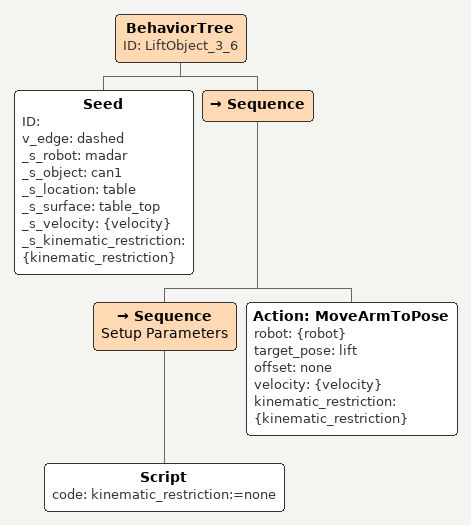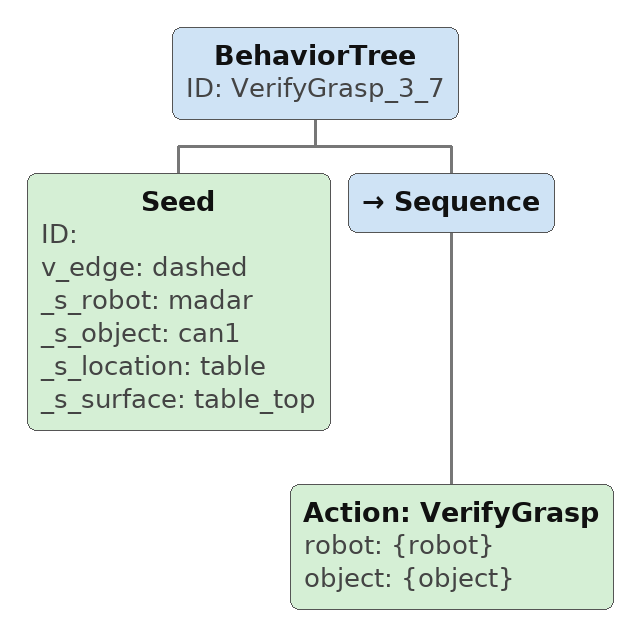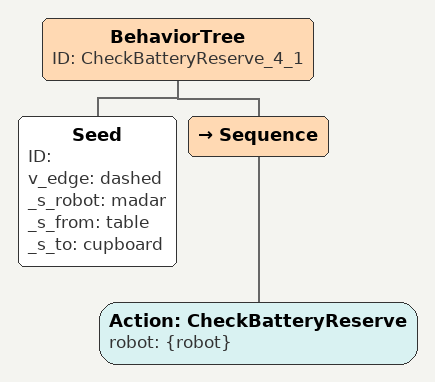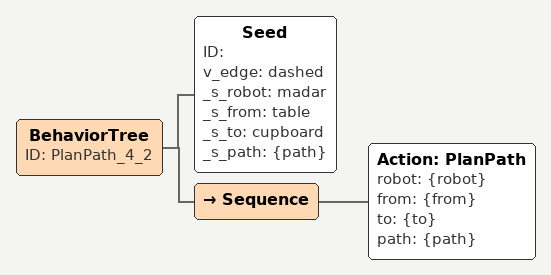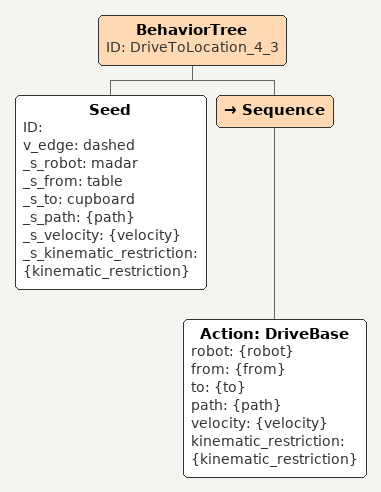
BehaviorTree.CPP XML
<BehaviorTree ID="LiftObject_3_6">
    <Seed ID="" v_edge="dashed" _s_robot="madar" _s_object="can1" _s_location="table" _s_surface="table_top" _s_velocity="{velocity}" _s_kinematic_restriction="{kinematic_restriction}"/>
    <Sequence>

        <Sequence name="Setup Parameters">

            <Script code="kinematic_restriction:=none"/>

        </Sequence>

        <Action ID="MoveArmToPose" robot="{robot}" target_pose="lift" offset="none" velocity="{velocity}" kinematic_restriction="{kinematic_restriction}"/>

    </Sequence>

</BehaviorTree>

<BehaviorTree ID="VerifyGrasp_3_7">
    <Seed ID="" v_edge="dashed" _s_robot="madar" _s_object="can1" _s_location="table" _s_surface="table_top"/>
    <Sequence>

        <Action ID="VerifyGrasp" robot="{robot}" object="{object}"/>

    </Sequence>

</BehaviorTree>

<BehaviorTree ID="CheckBatteryReserve_4_1">
    <Seed ID="" v_edge="dashed" _s_robot="madar" _s_from="table" _s_to="cupboard"/>
    <Sequence>

        <Action ID="CheckBatteryReserve" robot="{robot}"/>

    </Sequence>

</BehaviorTree>

<BehaviorTree ID="PlanPath_4_2">
    <Seed ID="" v_edge="dashed" _s_robot="madar" _s_from="table" _s_to="cupboard" _s_path="{path}"/>
    <Sequence>

        <Action ID="PlanPath" robot="{robot}" from="{from}" to="{to}" path="{path}"/>

    </Sequence>

</BehaviorTree>

<BehaviorTree ID="DriveToLocation_4_3">
    <Seed ID="" v_edge="dashed" _s_robot="madar" _s_from="table" _s_to="cupboard" _s_path="{path}" _s_velocity="{velocity}" _s_kinematic_restriction="{kinematic_restriction}"/>
    <Sequence>

        <Action ID="DriveBase" robot="{robot}" from="{from}" to="{to}" path="{path}" velocity="{velocity}" kinematic_restriction="{kinematic_restriction}"/>

    </Sequence>

</BehaviorTree>
